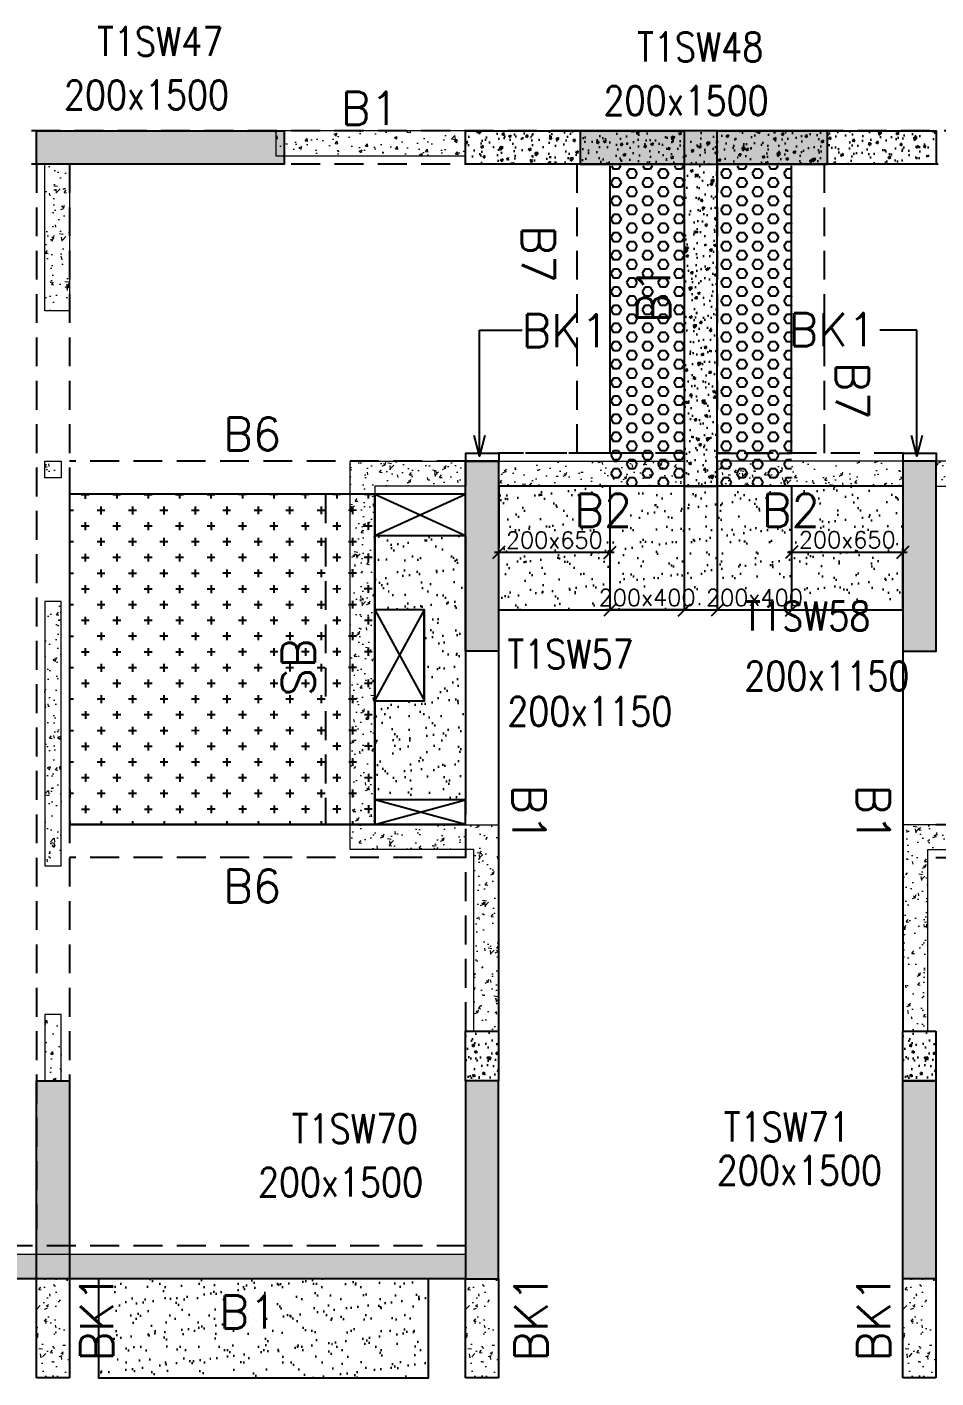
# Model space of a CAD drawing. Header units: millimetres. Extents: x 1078357 to 2594950, y -4969473 to -4636555.
# Drawn here: x 1376469 to 1381976, y -4673310 to -4665130 of the extents above; entities that cross this region are included whole.
import ezdxf

# ---------------------------------------------------------------- set-up
doc = ezdxf.new("R2010")
doc.units = ezdxf.units.MM
doc.header["$PDMODE"] = 35
for name, pattern in [('CONTINOUS', [0]), ('HIDDEN', [0.375, 0.25, -0.125]), ('New Retail block$0$CONTINOUS', [0])]:
    doc.linetypes.add(name, pattern=pattern)
doc.layers.get('0').update_dxf_attribs({"lineweight": 0})
doc.layers.get('Defpoints').update_dxf_attribs({"lineweight": 0})
for name, color, linetype, lineweight in [('A-_ANOTDIMA_D-', 6, 'Continuous', 13), ('COL. NO.', 30, 'Continuous', 25), ('COL. SIZE', 7, 'Continuous', 25), ('DIM', 9, 'Continuous', 25), ('HATCH', 8, 'Continuous', 30), ('RCC UPSTAND', 43, 'Continuous', 30), ('S-NON STR RCC WALL', 8, 'Continuous', 0)]:
    doc.layers.add(name, color=color, linetype=linetype, lineweight=lineweight)
for name, color, linetype in [('B-200x325', 201, 'HIDDEN'), ('B-200x375', 41, 'HIDDEN'), ('B-200x400', 44, 'HIDDEN'), ('B-200x650', 241, 'HIDDEN'), ('B-300xSLAB THK.', 151, 'Continuous'), ('BK1-200x650', 241, 'HIDDEN'), ('DC BEAM NO.', 7, 'Continuous'), ('DROP SLAB', 8, 'Continuous'), ('NON STR. RCC WALL', 6, 'Continuous'), ('S-COLUMN_SHEAR WALL', 1, 'Continuous'), ('S-PROJECTION', 54, 'New Retail block$0$CONTINOUS'), ('SLAB FOLD', 8, 'Continuous'), ('UP TO 10FRS', 30, 'Continuous')]:
    doc.layers.add(name, color=color, linetype=linetype)
doc.styles.add('Roman', font='romans')
doc.styles.add('ROMANS', font='romans.shx', dxfattribs={"width": 0.85})
doc.dimstyles.new('HARESH', dxfattribs={"dimtxt": 150, "dimasz": 75, "dimexe": 0, "dimexo": 0, "dimgap": 25, "dimtad": 1, "dimdec": 0, "dimdsep": 46, "dimtxsty": 'Roman', "dimblk": 'OBLIQUE', "dimcen": 225, "dimdle": 25, "dimclrd": 2, "dimclre": 2, "dimclrt": 7, "dimadec": 8, "dimazin": 1, "dimtfac": 1, "dimtdec": 0, "dimtmove": 0, "dimatfit": 0, "dimfxl": 1, "dimlwd": -1, "dimlwe": -1, "dimarcsym": 0})
pattern_1 = [(50, (-4983719.23, 23434810.46), (182.184669, -15.9390855), [19.05, -209.55]), (355, (-4983719.23, 23434810.46), (-35.2434214, 191.0568452), [15.24, -167.6405842]), (100.4514447, (-4983704.05, 23434809.13), (146.9412471, 175.1177519), [16.1900088, -178.0902446]), (46.1842, (-4983719.23, 23434861.26), (271.0790409, -42.042328), [28.575, -314.325]), (96.6355576, (-4983696.64, 23434857.75), (237.404134, 247.4261246), [24.2850231, -267.1356082]), (351.1841512, (-4983719.23, 23434861.26), (237.404134, 247.4261246), [22.859967, -251.459732]), (21, (-4983693.83, 23434848.56), (151.6143913, -102.2651982), [19.05, -209.55]), (326, (-4983693.83, 23434848.56), (61.8020283, 184.1879661), [15.24, -167.64]), (71.451445, (-4983681.2, 23434840.03), (213.4164193, 81.9227689), [16.1900088, -178.0899376]), (37.5, (-4983719.23, 23434810.456), (3.08860325, 84.55503887), [0, -165.608, 0, -170.18, 0, -168.275]), (7.5, (-4983719.23, 23434810.46), (66.8196625, 100.18057482), [0, -97.028, 0, -161.798, 0, -64.135]), (327.5, (-4983775.87, 23434810.456), (135.59059517, -5.728744), [0, -63.5, 0, -198.12, 0, -262.89]), (317.5, (-4983801.27, 23434810.46), (148.1291814, 25.42649103), [0, -82.55, 0, -131.572, 0, -186.69])]
pattern_2 = [(230, (3917870.77, -7871759.72), (-143.4520365, 12.550427), [15, -165]), (175, (3917870.77, -7871759.72), (27.7502667, -150.438427), [12, -132]), (280.4514445, (3917858.81, -7871758.67), (-115.7017693, -137.887998), [12.7480384, -140.2284224]), (226.1842, (3917870.77, -7871799.72), (-213.448266, 33.103856), [22.5, -247.5]), (276.6356355, (3917852.98, -7871796.96), (-186.932389, -194.82372), [19.122068, -210.342752]), (171.184164, (3917870.77, -7871799.72), (-186.932389, -194.82372), [18, -198]), (201, (3917850.77, -7871789.72), (-119.3814104, 80.523778), [15, -165]), (146, (3917850.77, -7871789.72), (-48.6630664, -145.030009), [12, -132]), (251.4514447, (3917840.82, -7871783), (-168.0444753, -64.5062306), [12.748038, -140.2284224]), (217.5, (3917870.767, -7871759.715), (-2.43197106, -66.57877077), [0, -130.4, 0, -134, 0, -132.5]), (187.5, (3917870.77, -7871759.715), (-52.6139075, -78.8823424), [0, -76.4, 0, -127.4, 0, -50.5]), (147.5, (3917915.367, -7871759.715), (-106.7644872, 4.51097435), [0, -50, 0, -156, 0, -207]), (137.5, (3917935.37, -7871759.72), (-116.6372339, -20.0209965), [0, -65, 0, -103.6, 0, -147])]
pattern_3 = [(180, (261151.654, 209214.5), (-7e-15, -54.99261315), [31.75, -63.5]), (300, (261151.654, 209214.5), (47.625, 27.4963066), [31.75, -63.5]), (240, (261119.904, 209214.5), (47.625, -27.4963066), [31.75, -63.5])]

# ---------------------------------------------------------------- blocks, each defined once
blk = doc.blocks.new('_Oblique')
at = {"color": 0, "linetype": 'ByBlock', "lineweight": -2}
blk.add_line((-0.5, -0.5), (0.5, 0.5), dxfattribs=at)
blk = doc.blocks.new('*D1292')
at = {"layer": 'Defpoints', "color": 0, "ltscale": 700, "transparency": 16777216}
for p in [(1380000.9, -4667909.7, 0), (1380451, -4667909.7, 0), (1380000.9, -4668659.7)]:
    blk.add_point(p, dxfattribs=at)
at = {"layer": 'DIM', "color": 2, "ltscale": 700, "transparency": 16777216}
for p, q in [((1380000.9, -4667909.7), (1380000.9, -4668659.7)), ((1380451, -4667909.7), (1380451, -4668659.7)), ((1380476, -4668659.7), (1379975.9, -4668659.7))]:
    blk.add_line(p, q, dxfattribs=at)
at = {"layer": 'DIM', "color": 2, "ltscale": 700, "transparency": 16777216, "xscale": 75, "yscale": 75, "zscale": 75, "rotation": 180}
blk.add_blockref('_Oblique', (1380000.9, -4668659.7), dxfattribs=at)
at = {"layer": 'DIM', "color": 2, "ltscale": 700, "transparency": 16777216, "xscale": 75, "yscale": 75, "zscale": 75}
blk.add_blockref('_Oblique', (1380451, -4668659.7), dxfattribs=at)
at = {"layer": 'DIM', "color": 7, "ltscale": 700, "transparency": 16777216, "insert": (1380225.9, -4668584.7), "char_height": 150, "attachment_point": 5, "style": 'Roman'}
blk.add_mtext('{\\H0.666667x;200x400}', dxfattribs=at)
blk = doc.blocks.new('*D1293')
at = {"layer": 'Defpoints', "color": 0, "ltscale": 700, "transparency": 16777216}
for p in [(1379326.2, -4667909.7, 0), (1380000.9, -4667909.7, 0), (1379326.2, -4668311.8)]:
    blk.add_point(p, dxfattribs=at)
at = {"layer": 'DIM', "color": 2, "ltscale": 700, "transparency": 16777216}
for p, q in [((1379326.2, -4667909.7), (1379326.2, -4668311.8)), ((1380000.9, -4667909.7), (1380000.9, -4668311.8)), ((1380025.9, -4668311.8), (1379301.2, -4668311.8))]:
    blk.add_line(p, q, dxfattribs=at)
at = {"layer": 'DIM', "color": 2, "ltscale": 700, "transparency": 16777216, "xscale": 75, "yscale": 75, "zscale": 75, "rotation": 180}
blk.add_blockref('_Oblique', (1379326.2, -4668311.8), dxfattribs=at)
at = {"layer": 'DIM', "color": 2, "ltscale": 700, "transparency": 16777216, "xscale": 75, "yscale": 75, "zscale": 75}
blk.add_blockref('_Oblique', (1380000.9, -4668311.8), dxfattribs=at)
at = {"layer": 'DIM', "color": 7, "ltscale": 700, "transparency": 16777216, "insert": (1379663.5, -4668236.8), "char_height": 150, "attachment_point": 5, "style": 'Roman'}
blk.add_mtext('{\\H0.666667x;200x650}', dxfattribs=at)
blk = doc.blocks.new('*D1294')
at = {"layer": 'Defpoints', "color": 0, "ltscale": 700, "transparency": 16777216}
for p in [(1380651, -4667909.7, 0), (1381101.1, -4667909.7, 0), (1381101.1, -4668659.7)]:
    blk.add_point(p, dxfattribs=at)
at = {"layer": 'DIM', "color": 2, "ltscale": 700, "transparency": 16777216}
for p, q in [((1380651, -4667909.7), (1380651, -4668659.7)), ((1381101.1, -4667909.7), (1381101.1, -4668659.7)), ((1380626, -4668659.7), (1381126.1, -4668659.7))]:
    blk.add_line(p, q, dxfattribs=at)
at = {"layer": 'DIM', "color": 2, "ltscale": 700, "transparency": 16777216, "xscale": 75, "yscale": 75, "zscale": 75, "rotation": 180}
blk.add_blockref('_Oblique', (1380651, -4668659.7), dxfattribs=at)
at = {"layer": 'DIM', "color": 2, "ltscale": 700, "transparency": 16777216, "xscale": 75, "yscale": 75, "zscale": 75}
blk.add_blockref('_Oblique', (1381101.1, -4668659.7), dxfattribs=at)
at = {"layer": 'DIM', "color": 7, "ltscale": 700, "transparency": 16777216, "insert": (1380876.1, -4668584.7), "char_height": 150, "attachment_point": 5, "style": 'Roman'}
blk.add_mtext('{\\H0.666667x;200x400}', dxfattribs=at)
blk = doc.blocks.new('*D1295')
at = {"layer": 'Defpoints', "color": 0, "ltscale": 700, "transparency": 16777216}
for p in [(1381101.1, -4667909.7, 0), (1381776, -4667909.7, 0), (1381776, -4668309.8)]:
    blk.add_point(p, dxfattribs=at)
at = {"layer": 'DIM', "color": 2, "ltscale": 700, "transparency": 16777216}
for p, q in [((1381101.1, -4667909.7), (1381101.1, -4668309.8)), ((1381776, -4667909.7), (1381776, -4668309.8)), ((1381076.1, -4668309.8), (1381801, -4668309.8))]:
    blk.add_line(p, q, dxfattribs=at)
at = {"layer": 'DIM', "color": 2, "ltscale": 700, "transparency": 16777216, "xscale": 75, "yscale": 75, "zscale": 75, "rotation": 180}
blk.add_blockref('_Oblique', (1381101.1, -4668309.8), dxfattribs=at)
at = {"layer": 'DIM', "color": 2, "ltscale": 700, "transparency": 16777216, "xscale": 75, "yscale": 75, "zscale": 75}
blk.add_blockref('_Oblique', (1381776, -4668309.8), dxfattribs=at)
at = {"layer": 'DIM', "color": 7, "ltscale": 700, "transparency": 16777216, "insert": (1381438.6, -4668234.8), "char_height": 150, "attachment_point": 5, "style": 'Roman'}
blk.add_mtext('{\\H0.666667x;200x650}', dxfattribs=at)
blk = doc.blocks.new('G$CD63B60BD')
at = {"layer": 'COL. NO.', "linetype": 'Continuous', "style": 'ROMANS', "width": 0.85}
for s, p in [('T1SW47', (21217.5, 7404.4, -320.4)), ('T1SW48', (24489.2, 7371.3, -320.4)), ('T1SW58', (25137.9, 3925.7, -320.4)), ('T1SW57', (23703.2, 3694.9, -320.4)), ('T1SW70', (22397.1, 822.1, -320.4)), ('T1SW71', (25013.9, 832.4, -320.4))]:
    blk.add_text(s, height=175, dxfattribs=at).set_placement(p)
at = {"layer": 'COL. SIZE', "linetype": 'Continuous', "style": 'ROMANS', "width": 0.85}
for s, p in [('200x1500', (21016.2, 7080.9, -320.4)), ('200x1500', (24285.2, 7046.4, -320.4)), ('200x1150', (25138.5, 3562.5, -320.4)), ('200x1150', (23701.8, 3348.7, -320.4)), ('200x1500', (24971.8, 569.1, -320.4)), ('200x1500', (22191.9, 497.9, -320.4))]:
    blk.add_text(s, height=175, dxfattribs=at).set_placement(p)

msp = doc.modelspace()

# ---------------------------------------------------------------- hatches: boundary and pattern name
at = {"layer": 'DROP SLAB'}
h = msp.add_hatch(dxfattribs=at)
h.set_pattern_fill('CROSS', color=8, scale=15, angle=0.03079)
h.set_pattern_definition([(180.03079016, (-10686538.25, 46853050.215), (-95.19879988, -95.30117261), [47.625, -142.875]), (270.03079016, (-10686562.07, 46853074.01), (95.30117261, -95.19879988), [47.625, -142.875])])
h.paths.add_polyline_path([(1378576.2, -4667959.6), (1376726.2, -4667959.6), (1376726.2, -4669959.4), (1378576.2, -4669959.4)])
at = {"layer": 'HATCH'}
h = msp.add_hatch(dxfattribs=at)
h.set_pattern_fill('AR-SAND', color=8, scale=3, angle=179.97015)
h.set_pattern_definition([(37.47015413, (-3679006.45, 18698798.9), (-4.72361136, 146.8264517), [0, -115.824, 0, -129.54, 0, -123.825]), (7.4701541, (-3679006.45, 18698798.9), (134.9689868, 214.9772528), [0, -62.484, 0, -104.394, 0, -40.005]), (327.4701541, (-3679100.18, 18698798.95), (237.2979035, 0.3075449), [0, -38.1, 0, -137.16, 0, -179.07]), (317.4701541, (-3679100.18, 18698798.95), (229.1017424, 66.759465), [0, -19.05, 0, -89.916, 0, -102.87])])
h.paths.add_polyline_path([(1381776.5, -4667909.7), (1379326.5, -4667909.7), (1379326.2, -4668659.6), (1381776.2, -4668659.6)])
h = msp.add_hatch(dxfattribs=at)
h.set_pattern_fill('AR-SAND', color=8, scale=3, angle=179.97015)
h.set_pattern_definition([(37.47015413, (-3679006.5, 18698798.9), (-4.72361136, 146.8264517), [0, -115.824, 0, -129.54, 0, -123.825]), (7.4701541, (-3679006.5, 18698798.9), (134.9689868, 214.9772528), [0, -62.484, 0, -104.394, 0, -40.005]), (327.4701541, (-3679100.23, 18698798.95), (237.2979035, 0.3075449), [0, -38.1, 0, -137.16, 0, -179.07]), (317.4701541, (-3679100.23, 18698798.95), (229.1017424, 66.759465), [0, -19.05, 0, -89.916, 0, -102.87])])
h.paths.add_polyline_path([(1381776.4, -4667909.7), (1379326.5, -4667909.7), (1379326.5, -4668509.7), (1381776.5, -4668509.7)])
h = msp.add_hatch(dxfattribs=at)
h.set_pattern_fill('AR-SAND', color=8, scale=3, angle=359.97015)
h.set_pattern_definition([(37.47015413, (-4813217.64, 23606765.84), (-4.72361136, 146.8264517), [0, -115.824, 0, -129.54, 0, -123.825]), (7.4701541, (-4813217.64, 23606765.84), (134.9689868, 214.9772528), [0, -62.484, 0, -104.394, 0, -40.005]), (327.47015413, (-4813311.37, 23606765.89), (237.29790347, 0.3075449), [0, -38.1, 0, -137.16, 0, -179.07]), (317.4701541, (-4813311.37, 23606765.89), (229.1017424, 66.759465), [0, -19.05, 0, -89.916, 0, -102.87])])
h.paths.add_polyline_path([(1379125.6, -4669809.7), (1378575.6, -4669809.7), (1378575.6, -4669209.6), (1378875.6, -4669209.6), (1378875.6, -4668659.7), (1378575.6, -4668659.7), (1378575.6, -4668209.7), (1379125.6, -4668209.7)])
h = msp.add_hatch(dxfattribs=at)
h.set_pattern_fill('AR-SAND', color=8, scale=3, angle=179.97015)
h.set_pattern_definition([(37.47015413, (-3680231.5, 18698798.92), (-4.72361136, 146.8264517), [0, -115.824, 0, -129.54, 0, -123.825]), (7.4701541, (-3680231.5, 18698798.92), (134.9689868, 214.9772528), [0, -62.484, 0, -104.394, 0, -40.005]), (327.4701541, (-3680325.23, 18698798.96), (237.2979035, 0.3075449), [0, -38.1, 0, -137.16, 0, -179.07]), (317.4701541, (-3680325.23, 18698798.96), (229.1017424, 66.759465), [0, -19.05, 0, -89.916, 0, -102.87])])
h.paths.add_polyline_path([(1378901.5, -4672709.7), (1376901.5, -4672709.7), (1376901.5, -4673309.7), (1378901.5, -4673309.7)])
at = {"layer": 'RCC UPSTAND'}
h = msp.add_hatch(dxfattribs=at)
h.set_pattern_fill('AR-CONC', color=8, scale=20, angle=180)
h.set_pattern_definition(pattern_2)
h.paths.add_polyline_path([(1379126.3, -4665759.7), (1380451.3, -4665759.7), (1380451.3, -4665959.7), (1379126.3, -4665959.7)])
h = msp.add_hatch(dxfattribs=at)
h.set_pattern_fill('AR-CONC', color=8, scale=20, angle=180)
h.set_pattern_definition([(230, (3917870.77, -7871759.72), (-143.4520365, 12.550427), [15, -165]), (175, (3917870.77, -7871759.72), (27.7502667, -150.438427), [12, -132]), (280.4514445, (3917858.81, -7871758.67), (-115.7017693, -137.887998), [12.7480384, -140.2284224]), (226.1842, (3917870.77, -7871799.72), (-213.448266, 33.103856), [22.5, -247.5]), (276.6356355, (3917852.98, -7871796.96), (-186.932389, -194.82372), [19.122068, -210.342752]), (171.184164, (3917870.77, -7871799.72), (-186.932389, -194.82372), [18, -198]), (201, (3917850.77, -7871789.72), (-119.3814104, 80.523778), [15, -165]), (146, (3917850.77, -7871789.72), (-48.6630664, -145.030009), [12, -132]), (251.4514447, (3917840.82, -7871783), (-168.0444753, -64.5062306), [12.748038, -140.2284224]), (217.5, (3917870.767, -7871759.715), (-2.43197106, -66.57877077), [0, -130.4, 0, -134, 0, -132.5]), (187.5, (3917870.77, -7871759.715), (-52.6139075, -78.8823424), [0, -76.4, 0, -127.4, 0, -50.5]), (147.5, (3917915.367, -7871759.715), (-106.7644872, 4.51097435), [0, -50, 0, -156, 0, -207]), (137.5, (3917935.37, -7871759.72), (-116.6372339, -20.0209965), [0, -65, 0, -103.6, 0, -147])])
h.paths.add_polyline_path([(1380451.3, -4667909.7), (1380651.3, -4667909.7), (1380651.3, -4665759.7), (1380451.3, -4665759.7)])
h = msp.add_hatch(dxfattribs=at)
h.set_pattern_fill('AR-CONC', color=8, scale=20, angle=180)
h.set_pattern_definition(pattern_2)
h.paths.add_polyline_path([(1380651.3, -4665759.7), (1381976.3, -4665759.7), (1381976.3, -4665959.7), (1380651.3, -4665959.7)])
h = msp.add_hatch(dxfattribs=at)
h.set_pattern_fill('AR-CONC', color=8, scale=20, angle=90)
h.set_pattern_definition([(140, (-1828873.78, -7209954.19), (12.550427, 143.4520365), [15, -165]), (85, (-1828873.78, -7209954.19), (-150.438427, -27.7502667), [12, -132]), (190.4514445, (-1828872.73, -7209942.23), (-137.887998, 115.7017693), [12.7480384, -140.2284224]), (136.1842, (-1828913.78, -7209954.19), (33.103856, 213.448266), [22.5, -247.5]), (186.6356355, (-1828911.02, -7209936.4), (-194.82372, 186.932389), [19.122068, -210.342752]), (81.184164, (-1828913.78, -7209954.2), (-194.82372, 186.932389), [18, -198]), (111, (-1828903.78, -7209934.19), (80.523778, 119.3814104), [15, -165]), (56, (-1828903.78, -7209934.19), (-145.030009, 48.6630664), [12, -132]), (161.4514447, (-1828897.07, -7209924.24), (-64.5062306, 168.0444753), [12.748038, -140.2284224]), (127.5, (-1828873.78, -7209954.19), (-66.57877077, 2.43197106), [0, -130.4, 0, -134, 0, -132.5]), (97.5, (-1828873.78, -7209954.19), (-78.8823424, 52.6139075), [0, -76.4, 0, -127.4, 0, -50.5]), (57.5, (-1828873.78, -7209998.79), (4.51097435, 106.7644872), [0, -50, 0, -156, 0, -207]), (47.5, (-1828873.78, -7210018.79), (-20.0209965, 116.6372339), [0, -65, 0, -103.6, 0, -147])])
h.paths.add_polyline_path([(1379326.2, -4671209.7), (1379326.2, -4671509.7), (1379126.3, -4671509.7), (1379126.3, -4671209.7)])
h = msp.add_hatch(dxfattribs=at)
h.set_pattern_fill('AR-CONC', color=8, scale=20, angle=90)
h.set_pattern_definition([(140, (-1826223.86, -7209954.19), (12.550427, 143.4520365), [15, -165]), (85, (-1826223.86, -7209954.19), (-150.438427, -27.7502667), [12, -132]), (190.4514445, (-1826222.82, -7209942.23), (-137.887998, 115.7017693), [12.7480384, -140.2284224]), (136.1842, (-1826263.86, -7209954.19), (33.103856, 213.448266), [22.5, -247.5]), (186.6356355, (-1826261.1, -7209936.4), (-194.82372, 186.932389), [19.122068, -210.342752]), (81.184164, (-1826263.86, -7209954.19), (-194.82372, 186.932389), [18, -198]), (111, (-1826253.86, -7209934.19), (80.523778, 119.3814104), [15, -165]), (56, (-1826253.86, -7209934.19), (-145.030009, 48.6630664), [12, -132]), (161.4514447, (-1826247.15, -7209924.24), (-64.5062306, 168.0444753), [12.748038, -140.2284224]), (127.5, (-1826223.864, -7209954.19), (-66.57877077, 2.43197106), [0, -130.4, 0, -134, 0, -132.5]), (97.5, (-1826223.864, -7209954.19), (-78.8823424, 52.6139075), [0, -76.4, 0, -127.4, 0, -50.5]), (57.5, (-1826223.864, -7209998.79), (4.51097435, 106.7644872), [0, -50, 0, -156, 0, -207]), (47.5, (-1826223.86, -7210018.79), (-20.0209965, 116.6372339), [0, -65, 0, -103.6, 0, -147])])
h.paths.add_polyline_path([(1381976.2, -4671209.7), (1381976.2, -4671509.7), (1381776.2, -4671509.7), (1381776.2, -4671209.7)])
at = {"layer": 'S-COLUMN_SHEAR WALL', "lineweight": 25}
h = msp.add_hatch(color=1, dxfattribs=at)
h.dxf.hatch_style = 1
h.paths.add_polyline_path([(1376526.3, -4665759.7), (1378026.3, -4665759.7), (1378026.3, -4665959.7), (1376526.3, -4665959.7)])
h = msp.add_hatch(color=1, dxfattribs=at)
h.dxf.hatch_style = 1
h.paths.add_polyline_path([(1379126.3, -4667759.7), (1379326.3, -4667759.7), (1379326.3, -4668909.7), (1379126.3, -4668909.7)])
at = {"layer": 'S-COLUMN_SHEAR WALL', "lineweight": 25, "extrusion": (1.00316e-06, -2.11765e-11, 1)}
h = msp.add_hatch(color=1, dxfattribs=at)
h.dxf.hatch_style = 1
h.paths.add_polyline_path([(1381976.3, -4667759.7), (1381776.3, -4667759.7), (1381776.3, -4668909.7), (1381976.3, -4668909.7)])
at = {"layer": 'S-COLUMN_SHEAR WALL', "lineweight": 25}
h = msp.add_hatch(color=1, dxfattribs=at)
h.dxf.hatch_style = 1
h.paths.add_polyline_path([(1376726.2, -4671509.7), (1376726.2, -4672709.7), (1376526.2, -4672709.7), (1376526.2, -4671509.7)])
h = msp.add_hatch(color=1, dxfattribs=at)
h.dxf.hatch_style = 1
h.paths.add_polyline_path([(1379326.2, -4671509.7), (1379326.2, -4672709.7), (1379126.2, -4672709.7), (1379126.2, -4671509.7)])
at = {"layer": 'S-COLUMN_SHEAR WALL', "lineweight": 25, "extrusion": (1.00316e-06, -2.11765e-11, 1)}
h = msp.add_hatch(color=1, dxfattribs=at)
h.dxf.hatch_style = 1
h.paths.add_polyline_path([(1381976.2, -4672709.7), (1381776.2, -4672709.7), (1381776.2, -4671509.7), (1381976.2, -4671509.7)])
at = {"layer": 'S-NON STR RCC WALL', "ltscale": 700}
h = msp.add_hatch(dxfattribs=at)
h.set_pattern_fill('AR-CONC', color=256)
h.set_pattern_definition([(50, (1340531.24, -4591099.01), (182.18467, -15.93909), [19.05, -209.55]), (355, (1340531.24, -4591099), (-35.24342, 191.05685), [15.24, -167.6406]), (100.45144, (1340546.43, -4591100.34), (146.94125, 175.11775), [16.19, -178.09024]), (46.1842, (1340531.24, -4591048.2), (271.07904, -42.0423), [28.575, -314.325]), (96.63556, (1340553.83, -4591051.7), (237.4041, 247.4261), [24.285, -267.1356]), (351.18415, (1340531.24, -4591048.2), (237.4041, 247.4261), [22.86, -251.4597]), (21, (1340556.64, -4591060.91), (151.6144, -102.2652), [19.05, -209.55]), (326, (1340556.64, -4591060.9), (61.80203, 184.18797), [15.24, -167.64]), (71.45144, (1340569.28, -4591069.43), (213.41642, 81.92277), [16.19, -178.08994]), (37.5, (1340531.24, -4591099.01), (3.088603, 84.55504), [0, -165.608, 0, -170.18, 0, -168.275]), (7.5, (1340531.24, -4591099.01), (66.81966, 100.18057), [0, -97.028, 0, -161.798, 0, -64.135]), (327.5, (1340474.6, -4591099.01), (135.590595, -5.728744), [0, -63.5, 0, -198.12, 0, -262.89]), (317.5, (1340449.2, -4591099.01), (148.12918, 25.42649), [0, -82.55, 0, -131.572, 0, -186.69])])
h.paths.add_polyline_path([(1379126.5, -4665759.7), (1377976.5, -4665759.7), (1377976.5, -4665909.7), (1379126.5, -4665909.7)])
at = {"layer": 'S-NON STR RCC WALL'}
h = msp.add_hatch(dxfattribs=at)
h.set_pattern_fill('AR-CONC', color=256, angle=180)
h.set_pattern_definition([(50, (-6074958.69, 28115539.61), (182.184669, -15.93908554), [19.05, -209.55]), (355, (-6074958.7, 28115539.61), (-35.2434214, 191.0568452), [15.24, -167.6405842]), (100.4514447, (-6074943.51, 28115538.29), (146.9412471, 175.1177519), [16.1900088, -178.0902446]), (46.1842, (-6074958.7, 28115590.41), (271.0790409, -42.042328), [28.575, -314.325]), (96.6355576, (-6074936.1, 28115586.9), (237.404134, 247.4261246), [24.2850231, -267.1356082]), (351.1841512, (-6074958.7, 28115590.41), (237.404134, 247.4261246), [22.859967, -251.459732]), (21, (-6074933.29, 28115577.71), (151.6143913, -102.2651982), [19.05, -209.55]), (326, (-6074933.3, 28115577.71), (61.8020283, 184.1879661), [15.24, -167.64]), (71.451445, (-6074920.66, 28115569.2), (213.4164193, 81.9227689), [16.1900088, -178.0899376]), (37.5, (-6074958.69, 28115539.614), (3.08860325, 84.55503887), [0, -165.608, 0, -170.18, 0, -168.275]), (7.5, (-6074958.69, 28115539.61), (66.8196625, 100.18057482), [0, -97.028, 0, -161.798, 0, -64.135]), (327.5, (-6075015.334, 28115539.614), (135.59059517, -5.72874399), [0, -63.5, 0, -198.12, 0, -262.89]), (317.5, (-6075040.73, 28115539.61), (148.1291814, 25.42649103), [0, -82.55, 0, -131.572, 0, -186.69])])
h.paths.add_polyline_path([(1376576.5, -4665959.7), (1376726.5, -4665959.7), (1376726.5, -4666849.6), (1376576.5, -4666849.6)])
h = msp.add_hatch(dxfattribs=at)
h.set_pattern_fill('AR-CONC', color=256, angle=180)
h.set_pattern_definition([(50, (2473850.99, -9254853.38), (182.184669, -15.9390855), [19.05, -209.55]), (355, (2473850.99, -9254853.38), (-35.2434214, 191.056845), [15.24, -167.640584]), (100.4514447, (2473866.17, -9254854.7), (146.941247, 175.117752), [16.190009, -178.0902446]), (46.1842, (2473851, -9254802.58), (271.079041, -42.042328), [28.575, -314.325]), (96.6355576, (2473873.58, -9254806.08), (237.404134, 247.426125), [24.285023, -267.135608]), (351.184151, (2473851, -9254802.58), (237.404134, 247.426125), [22.859967, -251.459732]), (21, (2473876.39, -9254815.28), (151.6143913, -102.265198), [19.05, -209.55]), (326, (2473876.39, -9254815.28), (61.802028, 184.187966), [15.24, -167.64]), (71.451445, (2473889.02, -9254823.8), (213.416419, 81.922769), [16.190009, -178.0899376]), (37.5, (2473850.99, -9254853.376), (3.08860325, 84.5550389), [0, -165.608, 0, -170.18, 0, -168.275]), (7.5, (2473850.99, -9254853.38), (66.8196625, 100.1805748), [0, -97.028, 0, -161.798, 0, -64.135]), (327.5, (2473794.35, -9254853.376), (135.5905952, -5.728744), [0, -63.5, 0, -198.12, 0, -262.89]), (317.5, (2473768.95, -9254853.38), (148.1291814, 25.426491), [0, -82.55, 0, -131.572, 0, -186.69])])
h.paths.add_polyline_path([(1376576.5, -4667759.5), (1376676.5, -4667759.5), (1376676.5, -4667859.5), (1376576.5, -4667859.5)])
h = msp.add_hatch(dxfattribs=at)
h.set_pattern_fill('AR-CONC', color=256)
h.set_pattern_definition(pattern_1)
h.paths.add_polyline_path([(1378426.5, -4670109.7), (1378426.5, -4667759.7), (1379126.5, -4667759.7), (1379126.5, -4667909.7), (1378576.5, -4667909.7), (1378576.5, -4669959.7), (1379326.5, -4669959.7), (1379326.5, -4671209.7), (1379176.5, -4671209.7), (1379176.5, -4670109.7)])
h = msp.add_hatch(dxfattribs=at)
h.set_pattern_fill('AR-CONC', color=256)
h.set_pattern_definition(pattern_1)
h.paths.add_polyline_path([(1380451.5, -4667909.7), (1379326.5, -4667909.7), (1379326.5, -4667759.7), (1380451.5, -4667759.7)])
h = msp.add_hatch(dxfattribs=at)
h.set_pattern_fill('AR-CONC', color=256, angle=180)
h.set_pattern_definition(pattern_1)
h.paths.add_polyline_path([(1380651.5, -4667909.7), (1381776.5, -4667909.7), (1381776.5, -4667759.7), (1380651.5, -4667759.7)])
h = msp.add_hatch(dxfattribs=at)
h.set_pattern_fill('AR-CONC', color=256, angle=180)
h.set_pattern_definition(pattern_1)
h.paths.add_polyline_path([(1382676.5, -4670109.7), (1382676.5, -4667759.7), (1381976.5, -4667759.7), (1381976.5, -4667909.7), (1382526.5, -4667909.7), (1382526.5, -4669959.7), (1381776.5, -4669959.7), (1381776.5, -4671209.7), (1381926.5, -4671209.7), (1381926.5, -4670109.7)])
h = msp.add_hatch(dxfattribs=at)
h.set_pattern_fill('AR-CONC', color=256, angle=180)
h.set_pattern_definition([(50, (2473864.2, -9253488.71), (182.184669, -15.9390855), [19.05, -209.55]), (355, (2473864.2, -9253488.71), (-35.2434214, 191.056845), [15.24, -167.640584]), (100.4514447, (2473879.39, -9253490.04), (146.941247, 175.117752), [16.190009, -178.0902446]), (46.1842, (2473864.2, -9253437.9), (271.079041, -42.042328), [28.575, -314.325]), (96.6355576, (2473886.8, -9253441.41), (237.404134, 247.426125), [24.285023, -267.135608]), (351.184151, (2473864.2, -9253437.9), (237.404134, 247.426125), [22.859967, -251.459732]), (21, (2473889.6, -9253450.61), (151.6143913, -102.265198), [19.05, -209.55]), (326, (2473889.6, -9253450.61), (61.802028, 184.187966), [15.24, -167.64]), (71.451445, (2473902.24, -9253459.13), (213.416419, 81.922769), [16.190009, -178.0899376]), (37.5, (2473864.203, -9253488.71), (3.08860325, 84.5550389), [0, -165.608, 0, -170.18, 0, -168.275]), (7.5, (2473864.2, -9253488.71), (66.8196625, 100.1805748), [0, -97.028, 0, -161.798, 0, -64.135]), (327.5, (2473807.56, -9253488.71), (135.5905952, -5.728744), [0, -63.5, 0, -198.12, 0, -262.89]), (317.5, (2473782.16, -9253488.71), (148.1291814, 25.426491), [0, -82.55, 0, -131.572, 0, -186.69])])
h.paths.add_polyline_path([(1376576.5, -4670209.5), (1376676.5, -4670209.5), (1376676.5, -4668609.5), (1376576.5, -4668609.5)])
h = msp.add_hatch(dxfattribs=at)
h.set_pattern_fill('AR-CONC', color=256, angle=180)
h.set_pattern_definition([(50, (1376639.49, -4569469.52), (182.18467, -15.93909), [19.05, -209.55]), (355, (1376639.49, -4569469.52), (-35.24342, 191.05685), [15.24, -167.6406]), (100.45144, (1376654.67, -4569470.85), (146.94125, 175.11775), [16.19, -178.09024]), (46.1842, (1376639.49, -4569418.72), (271.07904, -42.04233), [28.575, -314.325]), (96.63556, (1376662.08, -4569422.23), (237.4041, 247.4261), [24.285, -267.1356]), (351.18415, (1376639.5, -4569418.72), (237.4041, 247.4261), [22.86, -251.4597]), (21, (1376664.89, -4569431.42), (151.6144, -102.2652), [19.05, -209.55]), (326, (1376664.89, -4569431.42), (61.80203, 184.18797), [15.24, -167.64]), (71.45144, (1376677.52, -4569439.95), (213.41642, 81.92277), [16.19, -178.08994]), (37.5, (1376639.49, -4569469.524), (3.088603, 84.55504), [0, -165.608, 0, -170.18, 0, -168.275]), (7.5, (1376639.49, -4569469.52), (66.81966, 100.180575), [0, -97.028, 0, -161.798, 0, -64.135]), (327.5, (1376582.846, -4569469.524), (135.590595, -5.728744), [0, -63.5, 0, -198.12, 0, -262.89]), (317.5, (1376557.45, -4569469.52), (148.12918, 25.42649), [0, -82.55, 0, -131.572, 0, -186.69])])
h.paths.add_polyline_path([(1376576.5, -4671510), (1376676.5, -4671510), (1376676.5, -4671109.5), (1376576.5, -4671109.5)])
h = msp.add_hatch(dxfattribs=at)
h.set_pattern_fill('AR-CONC', color=256)
h.set_pattern_definition([(50, (-6080943.95, 28118829.64), (182.184669, -15.93908554), [19.05, -209.55]), (355, (-6080943.95, 28118829.64), (-35.2434214, 191.0568452), [15.24, -167.6405842]), (100.4514447, (-6080928.76, 28118828.32), (146.9412471, 175.1177519), [16.1900088, -178.0902446]), (46.1842, (-6080943.95, 28118880.44), (271.0790409, -42.042328), [28.575, -314.325]), (96.6355576, (-6080921.36, 28118876.94), (237.404134, 247.4261246), [24.2850231, -267.1356082]), (351.1841512, (-6080943.95, 28118880.44), (237.404134, 247.4261246), [22.859967, -251.459732]), (21, (-6080918.55, 28118867.74), (151.6143913, -102.2651982), [19.05, -209.55]), (326, (-6080918.55, 28118867.74), (61.8020283, 184.1879661), [15.24, -167.64]), (71.451445, (-6080905.91, 28118859.22), (213.4164193, 81.9227689), [16.1900088, -178.0899376]), (37.5, (-6080943.946, 28118829.644), (3.08860325, 84.55503887), [0, -165.608, 0, -170.18, 0, -168.275]), (7.5, (-6080943.95, 28118829.64), (66.8196625, 100.18057482), [0, -97.028, 0, -161.798, 0, -64.135]), (327.5, (-6081000.59, 28118829.644), (135.59059517, -5.72874399), [0, -63.5, 0, -198.12, 0, -262.89]), (317.5, (-6081025.99, 28118829.64), (148.1291814, 25.42649103), [0, -82.55, 0, -131.572, 0, -186.69])])
h.paths.add_polyline_path([(1379123.5, -4672709.7), (1374126.4, -4672709.7), (1374126.4, -4672559.7), (1379123.5, -4672559.7)])
h = msp.add_hatch(dxfattribs=at)
h.set_pattern_fill('AR-CONC', color=256, angle=180)
h.set_pattern_definition([(50, (-8253646.07, 37566397.63), (182.184669, -15.93908554), [19.05, -209.55]), (355, (-8253646.07, 37566397.63), (-35.2434214, 191.0568452), [15.24, -167.6405842]), (100.4514447, (-8253630.89, 37566396.3), (146.9412471, 175.1177519), [16.1900088, -178.0902446]), (46.1842, (-8253646.07, 37566448.43), (271.0790409, -42.0423279), [28.575, -314.325]), (96.6355576, (-8253623.48, 37566444.93), (237.404134, 247.4261246), [24.2850231, -267.1356082]), (351.1841512, (-8253646.07, 37566448.43), (237.404134, 247.4261246), [22.859967, -251.459732]), (21, (-8253620.67, 37566435.73), (151.61439127, -102.2651982), [19.05, -209.55]), (326, (-8253620.67, 37566435.73), (61.80202835, 184.1879661), [15.24, -167.64]), (71.451445, (-8253608.04, 37566427.21), (213.4164193, 81.9227689), [16.1900088, -178.0899376]), (37.5, (-8253646.07, 37566397.63), (3.08860325, 84.55503887), [0, -165.608, 0, -170.18, 0, -168.275]), (7.5, (-8253646.07, 37566397.63), (66.81966251, 100.18057482), [0, -97.028, 0, -161.798, 0, -64.135]), (327.5, (-8253702.715, 37566397.63), (135.59059517, -5.72874399), [0, -63.5, 0, -198.12, 0, -262.89]), (317.5, (-8253728.11, 37566397.63), (148.1291814, 25.42649103), [0, -82.55, 0, -131.572, 0, -186.69])])
h.paths.add_polyline_path([(1376726.2, -4672709.6), (1376526.2, -4672709.6), (1376526.2, -4673309.6), (1376726.2, -4673309.6), (1376726.2, -4673309.6), (1376726.2, -4672709.8)], is_closed=False)
h = msp.add_hatch(dxfattribs=at)
h.set_pattern_fill('AR-CONC', color=256, angle=180)
h.set_pattern_definition([(50, (-8251046.05, 37566397.63), (182.184669, -15.93908554), [19.05, -209.55]), (355, (-8251046.05, 37566397.63), (-35.2434214, 191.0568452), [15.24, -167.6405842]), (100.4514447, (-8251030.87, 37566396.3), (146.9412471, 175.1177519), [16.1900088, -178.0902446]), (46.1842, (-8251046.05, 37566448.43), (271.0790409, -42.0423279), [28.575, -314.325]), (96.6355576, (-8251023.46, 37566444.93), (237.404134, 247.4261246), [24.2850231, -267.1356082]), (351.1841512, (-8251046.05, 37566448.43), (237.404134, 247.4261246), [22.859967, -251.459732]), (21, (-8251020.65, 37566435.73), (151.61439127, -102.2651982), [19.05, -209.55]), (326, (-8251020.65, 37566435.73), (61.80202835, 184.1879661), [15.24, -167.64]), (71.451445, (-8251008.02, 37566427.21), (213.4164193, 81.9227689), [16.1900088, -178.0899376]), (37.5, (-8251046.05, 37566397.63), (3.08860325, 84.55503887), [0, -165.608, 0, -170.18, 0, -168.275]), (7.5, (-8251046.05, 37566397.63), (66.81966251, 100.18057482), [0, -97.028, 0, -161.798, 0, -64.135]), (327.5, (-8251102.694, 37566397.63), (135.59059517, -5.72874399), [0, -63.5, 0, -198.12, 0, -262.89]), (317.5, (-8251128.09, 37566397.63), (148.1291814, 25.42649103), [0, -82.55, 0, -131.572, 0, -186.69])])
h.paths.add_polyline_path([(1379326.2, -4672709.6), (1379126.2, -4672709.6), (1379126.2, -4673309.6), (1379326.2, -4673309.6), (1379326.2, -4673309.6), (1379326.2, -4672709.8)], is_closed=False)
h = msp.add_hatch(dxfattribs=at)
h.set_pattern_fill('AR-CONC', color=256, angle=180)
h.set_pattern_definition([(50, (-8248396.09, 37566397.7), (182.184669, -15.93908554), [19.05, -209.55]), (355, (-8248396.09, 37566397.7), (-35.2434214, 191.0568452), [15.24, -167.6405842]), (100.4514447, (-8248380.9, 37566396.37), (146.9412471, 175.1177519), [16.1900088, -178.0902446]), (46.1842, (-8248396.1, 37566448.5), (271.0790409, -42.0423279), [28.575, -314.325]), (96.6355576, (-8248373.5, 37566445), (237.404134, 247.4261246), [24.2850231, -267.1356082]), (351.1841512, (-8248396.1, 37566448.5), (237.404134, 247.4261246), [22.859967, -251.459732]), (21, (-8248370.69, 37566435.8), (151.61439127, -102.2651982), [19.05, -209.55]), (326, (-8248370.69, 37566435.8), (61.80202835, 184.1879661), [15.24, -167.64]), (71.451445, (-8248358.05, 37566427.27), (213.4164193, 81.9227689), [16.1900088, -178.0899376]), (37.5, (-8248396.09, 37566397.696), (3.08860325, 84.55503887), [0, -165.608, 0, -170.18, 0, -168.275]), (7.5, (-8248396.09, 37566397.7), (66.81966251, 100.18057482), [0, -97.028, 0, -161.798, 0, -64.135]), (327.5, (-8248452.73, 37566397.696), (135.59059517, -5.72874399), [0, -63.5, 0, -198.12, 0, -262.89]), (317.5, (-8248478.13, 37566397.7), (148.1291814, 25.42649103), [0, -82.55, 0, -131.572, 0, -186.69])])
h.paths.add_polyline_path([(1381976.1, -4672709.6), (1381776.2, -4672709.6), (1381776.2, -4673309.6), (1381976.1, -4673309.6), (1381976.2, -4673309.6), (1381976.2, -4672709.7)], is_closed=False)
at = {"layer": 'SLAB FOLD', "ltscale": 1000}
h = msp.add_hatch(dxfattribs=at)
h.set_pattern_fill('HEX', color=8, scale=10, angle=180)
h.set_pattern_definition(pattern_3)
h.paths.add_polyline_path([(1380451.4, -4665970.3), (1380001.4, -4665970.3), (1380001.4, -4667909.6), (1380451.4, -4667909.6)])
h = msp.add_hatch(dxfattribs=at)
h.set_pattern_fill('HEX', color=8, scale=10, angle=180)
h.set_pattern_definition(pattern_3)
h.paths.add_polyline_path([(1380651.7, -4665970.3), (1381101.7, -4665970.3), (1381101.7, -4667909.6), (1380651.7, -4667909.6)])
at = {"layer": 'UP TO 10FRS', "lineweight": 25}
h = msp.add_hatch(color=256, dxfattribs=at)
h.dxf.hatch_style = 1
h.paths.add_polyline_path([(1381319.8, -4665959.7), (1381319.8, -4665759.7), (1379819.8, -4665759.7), (1379819.8, -4665959.7)])

# ---------------------------------------------------------------- linework, layer by layer
at = {"layer": 'B-200x325', "ltscale": 700}
for p, q in [((1379126, -4667759.6, 0), (1376726.2, -4667759.6, 0)), ((1379126.2, -4670159.4, 0), (1376726.2, -4670159.4, 0)), ((1381976.2, -4670159.4, 0), (1384376.2, -4670159.4, 0))]:
    msp.add_line(p, q, dxfattribs=at)
at = {"layer": 'B-200x325', "linetype": 'Continuous', "ltscale": 700}
for p, q in [((1379126, -4667959.6, 0), (1376726.2, -4667959.6, 0)), ((1379126.2, -4669959.4, 0), (1376726.2, -4669959.4, 0)), ((1381976.2, -4669959.4, 0), (1384376.2, -4669959.4, 0))]:
    msp.add_line(p, q, dxfattribs=at)
at = {"layer": 'B-200x375', "ltscale": 700}
for p, q in [((1379801.1, -4667709.7, 0), (1379801.1, -4665959.7, 0)), ((1381301.3, -4667709.7, 0), (1381301.3, -4665959.7, 0))]:
    msp.add_line(p, q, dxfattribs=at)
at = {"layer": 'B-200x375', "linetype": 'Continuous', "ltscale": 700}
for p, q in [((1380001.1, -4667709.7, 0), (1380001.1, -4665970.3, 0)), ((1381101.3, -4667709.7, 0), (1381101.3, -4665970.3, 0))]:
    msp.add_line(p, q, dxfattribs=at)
at = {"layer": 'B-200x400', "linetype": 'HIDDEN', "ltscale": 500}
for p, q in [((1380451, -4667709.7, 0), (1380000.9, -4667709.7, 0)), ((1380651, -4667709.7, 0), (1381101.1, -4667709.7, 0))]:
    msp.add_line(p, q, dxfattribs=at)
at = {"layer": 'B-200x400', "linetype": 'Continuous', "ltscale": 500}
for p, q in [((1380451, -4667909.7, 0), (1380000.9, -4667909.7, 0)), ((1381101.1, -4667909.7, 0), (1380651, -4667909.7, 0))]:
    msp.add_line(p, q, dxfattribs=at)
at = {"layer": 'B-200x650', "linetype": 'HIDDEN', "ltscale": 700}
for p, q in [((1379819.8, -4665759.7, 0), (1372551.5, -4665759.7, 0)), ((1392176.5, -4665759.7, 0), (1381319.8, -4665759.7, 0)), ((1379819.8, -4665959.7, 0), (1374126.5, -4665959.7, 0)), ((1376526.5, -4665959.7, 0), (1376526.5, -4672409.6, 0)), ((1376726.5, -4665959.7, 0), (1376726.5, -4672409.6, 0)), ((1380451.5, -4667709.7, 0), (1380451.5, -4665959.7, 0)), ((1380651.5, -4667709.7, 0), (1380651.5, -4665959.7, 0)), ((1386976.5, -4665959.7, 0), (1381319.8, -4665959.7, 0)), ((1380001.1, -4667709.5, 0), (1379326.2, -4667709.5, 0)), ((1380451.5, -4667709.7, 0), (1379326.5, -4667709.7, 0)), ((1381776.5, -4667709.7, 0), (1380651.5, -4667709.7, 0)), ((1381776.2, -4667709.5, 0), (1381101.1, -4667709.7, 0)), ((1379126.5, -4671209.7, 0), (1379126.5, -4668909.6, 0)), ((1379126.5, -4672509.6, 0), (1374126.5, -4672509.6, 0))]:
    msp.add_line(p, q, dxfattribs=at)
at = {"layer": 'B-200x650', "linetype": 'Continuous', "ltscale": 700}
msp.add_line((1381776.4, -4667909.7, 0), (1379326.5, -4667909.7, 0), dxfattribs=at)
at = {"layer": 'B-200x650', "linetype": 'CONTINOUS', "ltscale": 700}
for p, q in [((1381776.3, -4667909.5, 0), (1381101.2, -4667909.7, 0)), ((1379326.5, -4671209.7, 0), (1379326.5, -4668909.6, 0)), ((1381776.5, -4671209.7, 0), (1381776.5, -4668909.6, 0)), ((1379126.5, -4672709.6, 0), (1374126.5, -4672709.6, 0)), ((1376526.2, -4673309.7, 0), (1376526.2, -4672709.7, 0)), ((1376726.2, -4672709.7, 0), (1376726.2, -4673309.7, 0)), ((1379126.2, -4673309.7, 0), (1379126.2, -4672709.7, 0)), ((1379326.2, -4672709.7, 0), (1379326.2, -4673309.7, 0)), ((1381776.2, -4673309.6, 0), (1381776.2, -4672709.6, 0)), ((1381976.2, -4672709.6, 0), (1381976.2, -4673309.6, 0)), ((1376726.2, -4673309.7, 0), (1376526.2, -4673309.7, 0)), ((1379326.2, -4673309.7, 0), (1379126.2, -4673309.7, 0)), ((1381976.2, -4673309.6, 0), (1381776.2, -4673309.6, 0))]:
    msp.add_line(p, q, dxfattribs=at)
at = {"layer": 'B-300xSLAB THK.', "linetype": 'HIDDEN', "ltscale": 700}
msp.add_line((1378276.2, -4667959.6, 0), (1378276.2, -4669959.4, 0), dxfattribs=at)
at = {"layer": 'B-300xSLAB THK.', "linetype": 'ByBlock', "ltscale": 700}
msp.add_line((1378576.2, -4667959.6, 0), (1378576.2, -4669959.4, 0), dxfattribs=at)
at = {"layer": 'BK1-200x650', "linetype": 'Continuous', "ltscale": 700, "elevation": 0}
for points in [[(1379326.5, -4667759.7), (1379126.5, -4667759.7), (1379126.5, -4667709.5), (1379326.5, -4667709.5)], [(1381976.5, -4667759.7), (1381776.5, -4667759.7), (1381776.5, -4667709.5), (1381976.5, -4667709.5)]]:
    msp.add_lwpolyline(points, close=True, dxfattribs=at)
at = {"layer": 'DROP SLAB', "color": 3, "linetype": 'CONTINOUS', "ltscale": 500}
for p, q in [((1378576.4, -4668209.6, 0), (1379126.2, -4667959.6, 0)), ((1378576.4, -4667959.6, 0), (1379126.4, -4668209.6, 0)), ((1378576.2, -4669209.7, 0), (1378876.3, -4668659.7, 0)), ((1378576.2, -4668659.7, 0), (1378876.3, -4669209.7, 0)), ((1379125.9, -4669959.6, 0), (1378575.9, -4669809.6, 0)), ((1378576.8, -4669959.4, 0), (1379125.9, -4669809.6, 0))]:
    msp.add_line(p, q, dxfattribs=at)
at = {"layer": 'DROP SLAB', "color": 3, "linetype": 'CONTINOUS', "ltscale": 500, "elevation": 0}
for points in [[(1378576.2, -4667959.6), (1376726.2, -4667959.6), (1376726.2, -4669959.4), (1378576.2, -4669959.4)], [(1378576.4, -4668209.6), (1379126.2, -4668209.6), (1379126.2, -4667959.6), (1378576.4, -4667959.6)], [(1378576.3, -4669209.7), (1378876.3, -4669209.7), (1378876.3, -4668659.7), (1378576.3, -4668659.7)], [(1378575.9, -4669959.4), (1379125.9, -4669959.4), (1379125.9, -4669809.6), (1378575.9, -4669809.6)]]:
    msp.add_lwpolyline(points, close=True, dxfattribs=at)
at = {"layer": 'NON STR. RCC WALL', "elevation": 0}
for points in [[(1379126.3, -4665759.7), (1380451.3, -4665759.7), (1380451.3, -4665959.7), (1379126.3, -4665959.7)], [(1380451.3, -4667909.7), (1380651.3, -4667909.7), (1380651.3, -4665759.7), (1380451.3, -4665759.7)], [(1380651.3, -4665759.7), (1381976.3, -4665759.7), (1381976.3, -4665959.7), (1380651.3, -4665959.7)], [(1379326.2, -4671209.7), (1379326.2, -4671509.7), (1379126.3, -4671509.7), (1379126.3, -4671209.7)], [(1381976.2, -4671209.7), (1381976.2, -4671509.7), (1381776.2, -4671509.7), (1381776.2, -4671209.7)]]:
    msp.add_lwpolyline(points, close=True, dxfattribs=at)
at = {"layer": 'S-COLUMN_SHEAR WALL', "color": 1, "lineweight": 25, "elevation": 0}
for points in [[(1376526.3, -4665759.7), (1378026.3, -4665759.7), (1378026.3, -4665959.7), (1376526.3, -4665959.7)], [(1379126.3, -4667759.7), (1379326.3, -4667759.7), (1379326.3, -4668909.7), (1379126.3, -4668909.7)], [(1376526.2, -4671509.7), (1376726.2, -4671509.7), (1376726.2, -4672709.7), (1376526.2, -4672709.7)], [(1379126.2, -4672709.7), (1379326.2, -4672709.7), (1379326.2, -4671509.7), (1379126.2, -4671509.7)]]:
    msp.add_lwpolyline(points, close=True, dxfattribs=at)
at = {"layer": 'S-COLUMN_SHEAR WALL', "color": 1, "lineweight": 25, "extrusion": (1.00316e-06, -2.11765e-11, 1), "elevation": 1.4}
for points in [[(1381976.3, -4667759.7), (1381776.3, -4667759.7), (1381776.3, -4668909.7), (1381976.3, -4668909.7)], [(1381976.2, -4672709.7), (1381776.2, -4672709.7), (1381776.2, -4671509.7), (1381976.2, -4671509.7)]]:
    msp.add_lwpolyline(points, close=True, dxfattribs=at)
at = {"layer": 'S-NON STR RCC WALL', "ltscale": 700, "elevation": 0}
for points in [[(1379126.5, -4665759.7), (1377976.5, -4665759.7), (1377976.5, -4665909.7), (1379126.5, -4665909.7)], [(1376576.5, -4665959.7), (1376726.5, -4665959.7), (1376726.5, -4666849.6), (1376576.5, -4666849.6)], [(1376576.5, -4667759.5), (1376676.5, -4667759.5), (1376676.5, -4667859.5), (1376576.5, -4667859.5)], [(1376576.5, -4670209.5), (1376676.5, -4670209.5), (1376676.5, -4668609.5), (1376576.5, -4668609.5)]]:
    msp.add_lwpolyline(points, close=True, dxfattribs=at)
at = {"layer": 'S-NON STR RCC WALL', "elevation": 0}
for points in [[(1378426.5, -4670109.7), (1378426.5, -4667759.7), (1379126.5, -4667759.7), (1379126.5, -4667909.7), (1378576.5, -4667909.7), (1378576.5, -4669959.7), (1379326.5, -4669959.7), (1379326.5, -4671209.7), (1379176.5, -4671209.7), (1379176.5, -4670109.7)], [(1380451.5, -4667909.7), (1379326.5, -4667909.7), (1379326.5, -4667759.7), (1380451.5, -4667759.7)], [(1380651.5, -4667909.7), (1381776.5, -4667909.7), (1381776.5, -4667759.7), (1380651.5, -4667759.7)], [(1382676.5, -4670109.7), (1382676.5, -4667759.7), (1381976.5, -4667759.7), (1381976.5, -4667909.7), (1382526.5, -4667909.7), (1382526.5, -4669959.7), (1381776.5, -4669959.7), (1381776.5, -4671209.7), (1381926.5, -4671209.7), (1381926.5, -4670109.7)], [(1376576.5, -4671510), (1376676.5, -4671510), (1376676.5, -4671109.5), (1376576.5, -4671109.5)], [(1379123.5, -4672709.7), (1374126.4, -4672709.7), (1374126.4, -4672559.7), (1379123.5, -4672559.7)]]:
    msp.add_lwpolyline(points, close=True, dxfattribs=at)
at = {"layer": 'S-PROJECTION', "elevation": 0}
for points in [[(1381776.5, -4667909.7), (1379326.5, -4667909.7), (1379326.2, -4668659.6), (1381776.2, -4668659.6)], [(1378901.5, -4672709.7), (1376901.5, -4672709.7), (1376901.5, -4673309.7), (1378901.5, -4673309.7)]]:
    msp.add_lwpolyline(points, close=True, dxfattribs=at)
at = {"layer": 'SLAB FOLD', "color": 8, "ltscale": 1000, "elevation": 0}
msp.add_lwpolyline([(1379125.6, -4669809.7), (1378575.6, -4669809.7), (1378575.6, -4669209.6), (1378875.6, -4669209.6), (1378875.6, -4668659.7), (1378575.6, -4668659.7), (1378575.6, -4668209.7), (1379125.6, -4668209.7), (1379125.6, -4669809.7)], dxfattribs=at)
at = {"layer": 'UP TO 10FRS', "lineweight": 25, "elevation": 0}
msp.add_lwpolyline([(1381319.8, -4665959.7), (1381319.8, -4665759.7), (1379819.8, -4665759.7), (1379819.8, -4665959.7)], close=True, dxfattribs=at)

# ---------------------------------------------------------------- block references
at = {"layer": 'A-_ANOTDIMA_D-', "color": 2, "ltscale": 700}
msp.add_blockref('G$CD63B60BD', (1355676.2, -4672709.7, 0), dxfattribs=at)

# ---------------------------------------------------------------- texts
at = {"layer": 'B-200x325', "linetype": 'Continuous', "ltscale": 700, "style": 'ROMANS'}
for p in [(1377656.7, -4667694.4, -2.7), (1377656.7, -4670431.5, -2.7)]:
    msp.add_text('B6', height=200, rotation=359.99945, dxfattribs=at).set_placement(p)
at = {"layer": 'B-200x375', "linetype": 'Continuous', "ltscale": 700, "style": 'ROMANS'}
for p in [(1379466.3, -4666330, -2.7), (1381369.9, -4667157.3, -2.7)]:
    msp.add_text('B7', height=200, rotation=269.99906, dxfattribs=at).set_placement(p)
at = {"layer": 'B-200x650', "linetype": 'HIDDEN', "ltscale": 500, "style": 'ROMANS'}
for rotation, p in [(0.00094, (1378369.5, -4665722.5, -2.7)), (269.99906, (1379410.4, -4669715.9, -2.7)), (269.99906, (1381497.5, -4669715.9, -2.7)), (0.00094, (1377633.9, -4673010, -2.7))]:
    msp.add_text('B1', height=200, rotation=rotation, dxfattribs=at).set_placement(p)
at = {"layer": 'B-200x650', "linetype": 'HIDDEN', "ltscale": 700, "style": 'ROMANS'}
msp.add_text('B1', height=200, rotation=89.99906, dxfattribs=at).set_placement((1380365.3, -4666923.5, -2.7))
at = {"layer": 'B-200x650', "linetype": 'CONTINOUS', "ltscale": 700, "style": 'ROMANS'}
for p in [(1376990, -4673209.3, 50), (1379621.9, -4673209.3, 50), (1381699.1, -4673209.3, 50)]:
    msp.add_text('BK1', height=200, rotation=90, dxfattribs=at).set_placement(p)
at = {"layer": 'B-300xSLAB THK.', "linetype": 'Continuous', "ltscale": 700, "style": 'ROMANS'}
msp.add_text('SB', height=200, rotation=90.00094, dxfattribs=at).set_placement((1378212.1, -4669183.9, -2.7))
at = {"layer": 'BK1-200x650', "linetype": 'Continuous', "ltscale": 700, "style": 'ROMANS'}
for rotation, p in [(0.00094, (1379464.2, -4667069.3, -2.7)), (359.99906, (1381082, -4667062.5, -2.7))]:
    msp.add_text('BK1', height=200, rotation=rotation, dxfattribs=at).set_placement(p)
at = {"layer": 'DC BEAM NO.', "linetype": 'Continuous', "ltscale": 500, "style": 'ROMANS'}
for p in [(1379784.3, -4668156.8, -2.7), (1380921, -4668156.8, -2.7)]:
    msp.add_text('B2', height=200, dxfattribs=at).set_placement(p)

# ---------------------------------------------------------------- dimensions: what is measured, and where the dimension line sits
at = {"layer": 'DIM', "ltscale": 700}
for base, p1, p2, picture, middle in [((1379326.2, -4668311.8, 0), (1380000.9, -4667909.7, 0), (1379326.2, -4667909.7, 0), '*D1293', (1379663.5, -4668236.8, 0)), ((1381776, -4668309.8, 0), (1381101.1, -4667909.7, 0), (1381776, -4667909.7, 0), '*D1295', (1381438.6, -4668234.8, 0))]:
    dim = msp.add_linear_dim(base=base, p1=p1, p2=p2, text='{\\H0.666667x;200x650}', dimstyle='HARESH', override={"dimtxsty": 'Roman', "dimtmove": 1}, dxfattribs=at)
    dim.commit()
    dim.dimension.update_dxf_attribs({"geometry": picture, "text_midpoint": middle})
for base, p1, p2, picture, middle in [((1380000.9, -4668659.7, 0), (1380451, -4667909.7, 0), (1380000.9, -4667909.7, 0), '*D1292', (1380225.9, -4668659.7, 0)), ((1381101.1, -4668659.7, 0), (1380651, -4667909.7, 0), (1381101.1, -4667909.7, 0), '*D1294', (1380876.1, -4668659.7, 0))]:
    dim = msp.add_linear_dim(base=base, p1=p1, p2=p2, text='{\\H0.666667x;200x400}', dimstyle='HARESH', override={"dimtxsty": 'Roman'}, dxfattribs=at)
    dim.commit()
    dim.dimension.update_dxf_attribs({"geometry": picture, "text_midpoint": middle, "dimtype": 160})

# ---------------------------------------------------------------- leaders
at = {"layer": 'BK1-200x650', "linetype": 'Continuous', "ltscale": 700}
for points in [[(1379210, -4667729.4, 0), (1379210, -4666964.8, 0), (1379468.8, -4666964.8, 0)], [(1381860, -4667729.4, 0), (1381860, -4666964.8, 0), (1381635.6, -4666964.8, 0)]]:
    msp.add_leader(points, dimstyle='HARESH', override={"dimasz": 125, "dimgap": 25, "dimtad": 0, "dimldrblk": 'Open30'}, dxfattribs=at)

doc.saveas('drawing.dxf')
